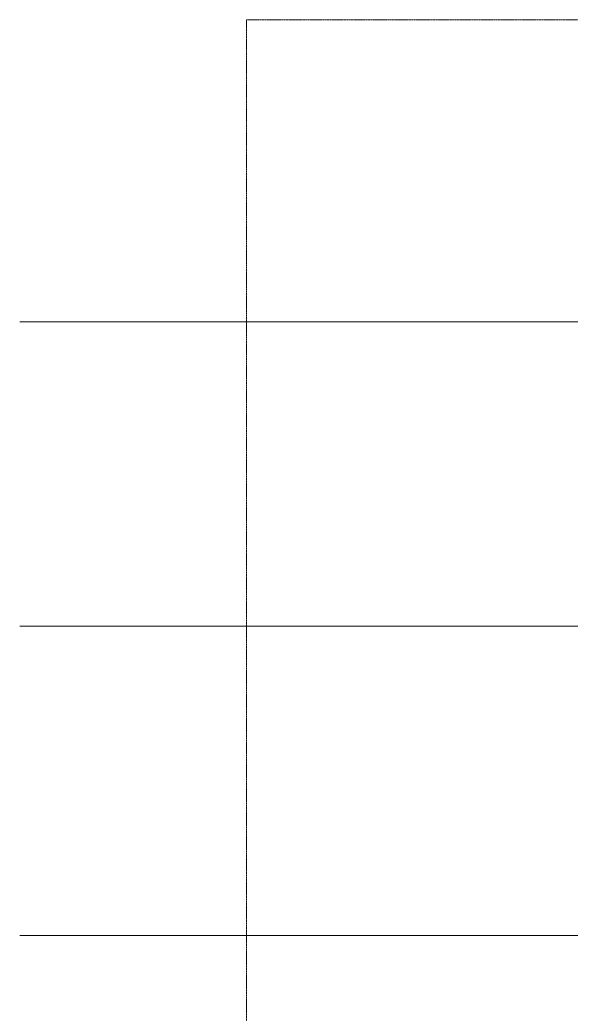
# Model space of a CAD drawing. Header units: inches. Extents: x 9594 to 15314, y -314 to 660.
# Drawn here: x 12951.2 to 13186.5, y 102.4 to 527 of the extents above; entities that cross this region are included whole.
import ezdxf

# ---------------------------------------------------------------- set-up
doc = ezdxf.new("R2010")
doc.units = ezdxf.units.IN
doc.header["$MEASUREMENT"] = 0
doc.linetypes.add('Aligning Line 1_8_', pattern=[0.25, 0.125, -0.125])
doc.linetypes.add('Grid Line 1_2_', pattern=[0.875, 0.5, -0.125, 0.125, -0.125])
for name, color, linetype, lineweight in [('0-5', 50, 'Continuous', 5), ('A-FLOR-LEVL-1', 51, 'Grid Line 1_2_', 9), ('G-ANNO-SYMB', 111, 'Aligning Line 1_8_', 9), ('G-ANNO-SYMB-1', 147, 'Aligning Line 1_8_', 9)]:
    doc.layers.add(name, color=color, linetype=linetype, lineweight=lineweight)

# ---------------------------------------------------------------- blocks, each defined once
blk = doc.blocks.new('CTR - 1st Phase -Stairs _ Elevators_rvt-2-BUILDING SECTION - NORTH_SOUTH AT ELEVATOR AND COURTYARD - LOOKING EAST')
at = {"layer": 'A-FLOR-LEVL-1'}
for p, q in [((-4168.71, 398), (-1830.2, 398)), ((-4168.71, 268), (-1830.2, 268)), ((-4168.71, 136), (-1830.2, 136))]:
    blk.add_line(p, q, dxfattribs=at)
at = {"layer": 'G-ANNO-SYMB-1'}
for p, q in [((-4071.96, 526.95), (-4071.96, -206.49)), ((-1926.87, 526.95), (-4071.96, 526.95))]:
    blk.add_line(p, q, dxfattribs=at)

msp = doc.modelspace()

# ---------------------------------------------------------------- linework, layer by layer
at = {"layer": 'A-FLOR-LEVL-1'}
for p, q in [((12951.93, 398), (15288.94, 398)), ((12951.93, 268), (15288.94, 268)), ((12951.93, 136), (15288.94, 136))]:
    msp.add_line(p, q, dxfattribs=at)
at = {"layer": 'G-ANNO-SYMB'}
msp.add_line((15193.02, 526.95), (13047.85, 526.95), dxfattribs=at)

# ---------------------------------------------------------------- block references
at = {"layer": '0-5'}
msp.add_blockref('CTR - 1st Phase -Stairs _ Elevators_rvt-2-BUILDING SECTION - NORTH_SOUTH AT ELEVATOR AND COURTYARD - LOOKING EAST', (17119.89, 0), dxfattribs=at)

doc.saveas('drawing.dxf')
